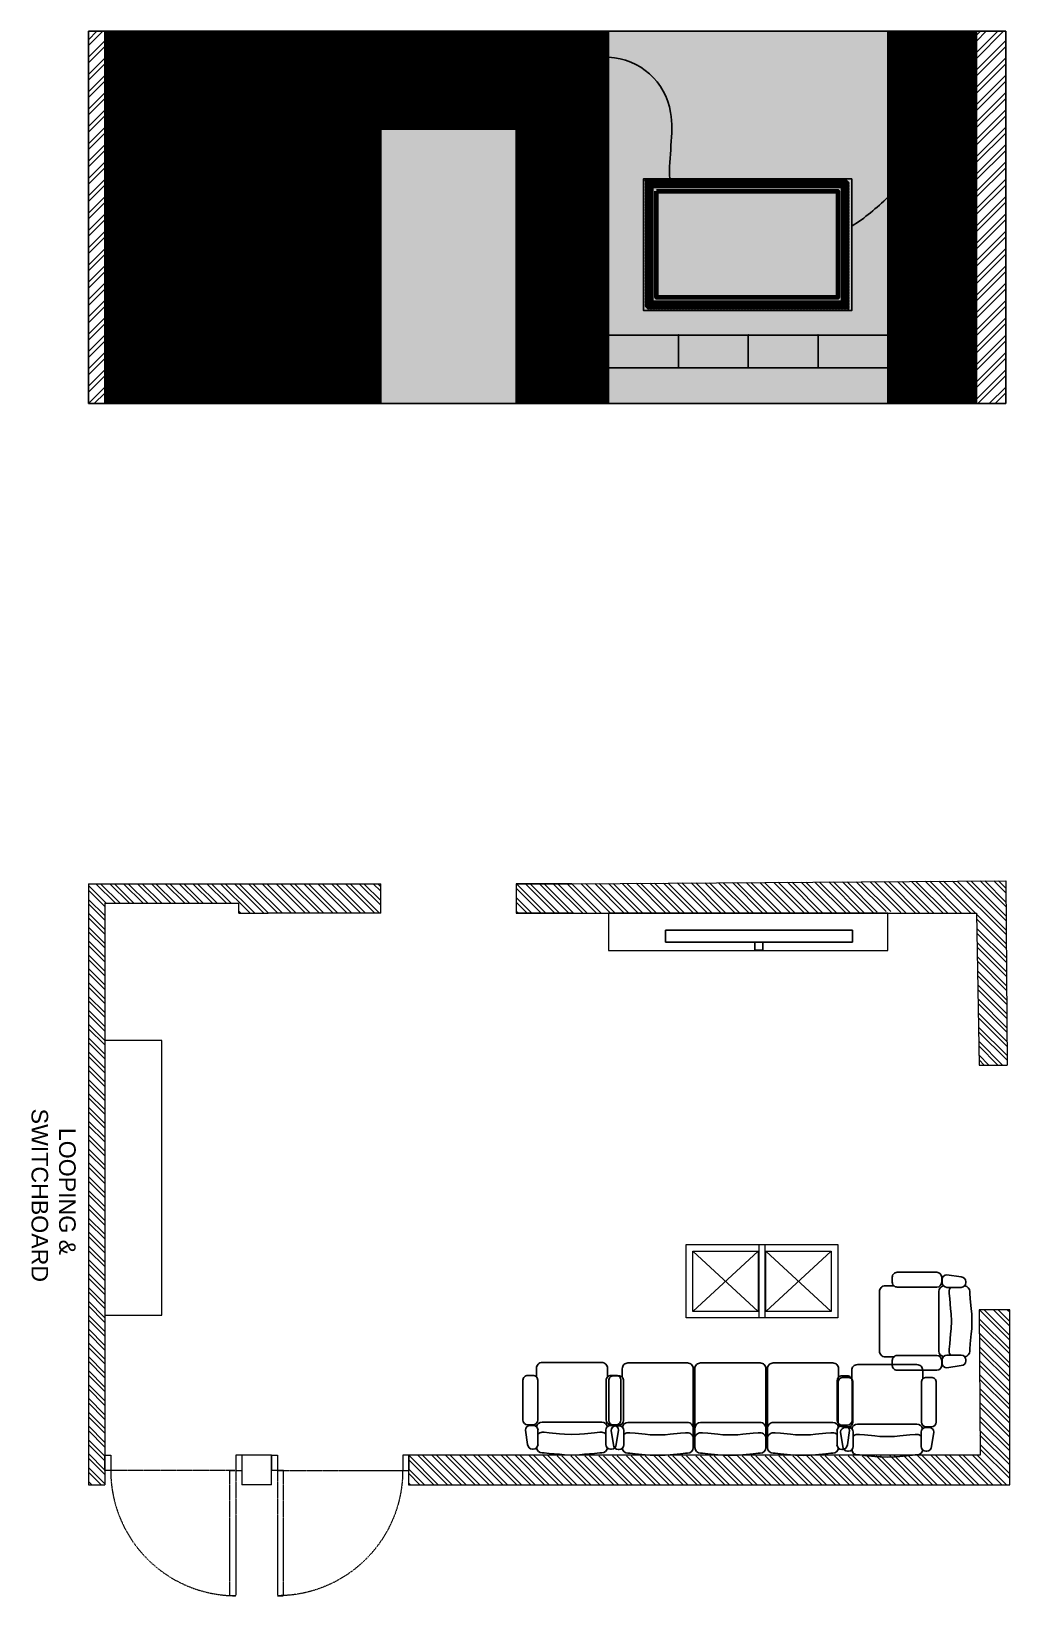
# Model space of a CAD drawing. Header units: inches. Extents: x 213 to 17763, y -4830 to 1802.
# Drawn here: x 6214.6 to 6514.1, y -2533.3 to -2054.3 of the extents above; entities that cross this region are included whole.
import ezdxf

# ---------------------------------------------------------------- set-up
doc = ezdxf.new("R2010")
doc.units = ezdxf.units.IN
doc.header["$MEASUREMENT"] = 0
for name, pattern in [('AUDIT_D_060311083008-3', [0]), ('DASHED2', [0.375, 0.25, -0.125]), ('HIDDEN', [0.375, 0.25, -0.125])]:
    doc.linetypes.add(name, pattern=pattern)
for name, color, linetype in [('.', 30, 'Continuous'), ('A-DOOR', 251, 'AUDIT_D_060311083008-3'), ('A-Door-Frame', 1, 'Continuous'), ('A-Door-Swing', 8, 'HIDDEN'), ('furn', 28, 'Continuous'), ('hatch', 4, 'Continuous'), ('IEL-HATCH-002', 7, 'Continuous'), ('PDF3_Text', 1, 'Continuous')]:
    doc.layers.add(name, color=color, linetype=linetype)
doc.layers.add('ROD', color=7, linetype='Continuous', lineweight=9)
doc.layers.add('wall', color=3, linetype='Continuous', lineweight=70)
doc.styles.add('PDF Arial', font='arial.ttf')

# ---------------------------------------------------------------- blocks, each defined once
blk = doc.blocks.new('EYETY')
at = {"layer": 'furn', "color": 254}
for p, q in [((50109.08, -31682.21), (50107.53, -31682.21)), ((50110.18, -31682.67), (50110.18, -31680.03)), ((50111.93, -31678.27), (50130.16, -31678.27)), ((50131.92, -31680.03), (50131.92, -31704.17)), ((50132.41, -31704.17), (50132.41, -31680.03)), ((50134.17, -31678.27), (50152.4, -31678.27)), ((50154.16, -31680.03), (50154.16, -31682.67)), ((50154.16, -31682.67), (50154.16, -31704.17)), ((50154.65, -31680.03), (50154.65, -31704.17)), ((50174.64, -31678.27), (50156.41, -31678.27)), ((50176.4, -31682.67), (50176.4, -31680.03)), ((50177.49, -31682.21), (50179.04, -31682.21)), ((50106.05, -31683.7), (50106.05, -31695.86)), ((50110.56, -31695.86), (50110.56, -31683.7)), ((50176.01, -31695.86), (50176.01, -31683.7)), ((50180.53, -31683.7), (50180.53, -31695.86)), ((50107.53, -31697.34), (50109.08, -31697.34)), ((50111.93, -31696.51), (50130.16, -31696.51)), ((50143.29, -31696.51), (50134.17, -31696.51)), ((50152.4, -31696.51), (50143.29, -31696.51)), ((50174.64, -31696.51), (50156.41, -31696.51)), ((50179.04, -31697.34), (50177.49, -31697.34)), ((50106.79, -31698.96), (50107.48, -31703.33)), ((50109.21, -31697.52), (50108.23, -31697.52)), ((50110.65, -31703.33), (50110.65, -31698.96)), ((50111.93, -31699.63), (50112.53, -31699.63)), ((50112.53, -31699.63), (50114.11, -31699.79)), ((50114.11, -31699.79), (50117.22, -31700.07)), ((50117.22, -31700.07), (50118.78, -31700.24)), ((50118.78, -31700.24), (50121.05, -31700.3)), ((50121.05, -31700.3), (50123.32, -31700.24)), ((50123.32, -31700.24), (50124.88, -31700.07)), ((50124.88, -31700.07), (50127.98, -31699.79)), ((50127.98, -31699.79), (50129.57, -31699.63)), ((50129.57, -31699.63), (50130.16, -31699.63)), ((50134.77, -31699.63), (50134.17, -31699.63)), ((50136.35, -31699.79), (50134.77, -31699.63)), ((50139.46, -31700.07), (50136.35, -31699.79)), ((50141.02, -31700.24), (50139.46, -31700.07)), ((50143.29, -31700.3), (50141.02, -31700.24)), ((50145.56, -31700.24), (50143.29, -31700.3)), ((50147.12, -31700.07), (50145.56, -31700.24)), ((50150.22, -31699.79), (50147.12, -31700.07)), ((50151.81, -31699.63), (50150.22, -31699.79)), ((50152.4, -31699.63), (50151.81, -31699.63)), ((50157.01, -31699.63), (50156.41, -31699.63)), ((50158.59, -31699.79), (50157.01, -31699.63)), ((50161.7, -31700.07), (50158.59, -31699.79)), ((50163.25, -31700.24), (50161.7, -31700.07)), ((50165.53, -31700.3), (50163.25, -31700.24)), ((50167.8, -31700.24), (50165.53, -31700.3)), ((50169.36, -31700.07), (50167.8, -31700.24)), ((50172.46, -31699.79), (50169.36, -31700.07)), ((50174.04, -31699.63), (50172.46, -31699.79)), ((50174.64, -31699.63), (50174.04, -31699.63)), ((50175.92, -31703.33), (50175.92, -31698.96)), ((50177.36, -31697.52), (50178.34, -31697.52)), ((50179.78, -31698.96), (50179.1, -31703.33)), ((50108.95, -31704.77), (50109.21, -31704.77)), ((50112.53, -31705.93), (50111.93, -31705.93)), ((50114.11, -31706.09), (50112.53, -31705.93)), ((50117.22, -31706.37), (50114.11, -31706.09)), ((50118.78, -31706.54), (50117.22, -31706.37)), ((50121.05, -31706.6), (50118.78, -31706.54)), ((50123.32, -31706.54), (50121.05, -31706.6)), ((50124.88, -31706.37), (50123.32, -31706.54)), ((50127.98, -31706.09), (50124.88, -31706.37)), ((50129.57, -31705.93), (50127.98, -31706.09)), ((50130.16, -31705.93), (50129.57, -31705.93)), ((50134.77, -31705.93), (50134.17, -31705.93)), ((50136.35, -31706.09), (50134.77, -31705.93)), ((50139.46, -31706.37), (50136.35, -31706.09)), ((50141.02, -31706.54), (50139.46, -31706.37)), ((50143.29, -31706.6), (50141.02, -31706.54)), ((50145.56, -31706.54), (50143.29, -31706.6)), ((50147.12, -31706.37), (50145.56, -31706.54)), ((50150.22, -31706.09), (50147.12, -31706.37)), ((50151.81, -31705.93), (50150.22, -31706.09)), ((50152.4, -31705.93), (50151.81, -31705.93)), ((50156.41, -31705.93), (50157.01, -31705.93)), ((50157.01, -31705.93), (50158.59, -31706.09)), ((50158.59, -31706.09), (50161.7, -31706.37)), ((50161.7, -31706.37), (50163.25, -31706.54)), ((50163.25, -31706.54), (50165.53, -31706.6)), ((50165.53, -31706.6), (50167.8, -31706.54)), ((50167.8, -31706.54), (50169.36, -31706.37)), ((50169.36, -31706.37), (50172.46, -31706.09)), ((50172.46, -31706.09), (50174.04, -31705.93)), ((50174.04, -31705.93), (50174.64, -31705.93)), ((50177.63, -31704.77), (50177.36, -31704.77))]:
    blk.add_line(p, q, dxfattribs=at)
at = {"layer": 'furn', "color": 254, "extrusion": (0, 0, -1)}
for centre, major_axis, start_param, end_param in [((50107.53, -31683.7), (1.05, -1.05), 2.356194, 3.926991), ((50109.08, -31683.7), (-1.05, -1.05), 2.356194, 3.926991), ((50111.93, -31680.03), (1.24, -1.24), 2.356194, 3.926991), ((50130.16, -31680.03), (-1.24, -1.24), 2.356194, 3.926991), ((50134.17, -31680.03), (1.24, -1.24), 2.356194, 3.926991), ((50152.4, -31680.03), (-1.24, -1.24), 2.356194, 3.926991), ((50156.41, -31680.03), (1.24, -1.24), 2.356194, 3.926991), ((50174.64, -31680.03), (-1.24, -1.24), 2.356194, 3.926991), ((50177.49, -31683.7), (1.05, -1.05), 2.356194, 3.926991), ((50179.04, -31683.7), (-1.05, -1.05), 2.356194, 3.926991), ((50107.53, -31695.86), (-1.05, -1.05), -0.785398, 0.785398), ((50109.08, -31695.86), (-1.05, -1.05), 3.926991, 5.497787), ((50111.93, -31698.27), (1.24, -1.24), 2.553225, 3.926991), ((50130.16, -31698.27), (-1.24, -1.24), 2.356194, 3.926991), ((50134.17, -31698.27), (1.24, -1.24), 2.356194, 3.926991), ((50152.4, -31698.27), (1.24, -1.24), 3.926991, 5.497787), ((50156.41, -31698.27), (1.24, -1.24), 2.356194, 3.926991), ((50174.64, -31698.27), (-1.24, -1.24), 2.356194, 3.72996), ((50177.49, -31695.86), (-1.05, -1.05), -0.785398, 0.785398), ((50179.04, -31695.86), (-1.05, -1.05), 3.926991, 5.497787), ((50108.23, -31698.96), (-1.02, -1.02), 0.785398, 2.356194), ((50109.21, -31698.96), (1.02, -1.02), 3.926991, 5.497787), ((50111.93, -31701.39), (-1.24, -1.24), 1.538441, 2.356194), ((50130.16, -31701.39), (-1.24, -1.24), 2.356194, 3.926991), ((50134.17, -31701.39), (1.24, -1.24), 2.356194, 3.926991), ((50152.4, -31701.39), (-1.24, -1.24), 2.356194, 3.926991), ((50156.41, -31701.39), (1.24, -1.24), 2.356194, 3.926991), ((50174.64, -31701.39), (-1.24, -1.24), 2.356194, 3.173948), ((50177.36, -31698.96), (-1.02, -1.02), 0.785398, 2.356194), ((50178.34, -31698.96), (1.02, -1.02), 3.926991, 5.497787), ((50108.94, -31703.3), (-1.04, -1.04), -0.788362, 0.767792), ((50109.21, -31703.33), (-1.02, -1.02), 3.926991, 5.497787), ((50111.93, -31704.17), (1.24, -1.24), 0.785398, 2.233985), ((50130.16, -31704.17), (1.24, -1.24), 5.497787, 7.068583), ((50134.17, -31704.17), (-1.24, -1.24), -0.785398, 0.785398), ((50152.4, -31704.17), (-1.24, -1.24), 3.927012, 5.497787), ((50156.41, -31704.17), (-1.24, -1.24), -0.785398, 0.785398), ((50174.64, -31704.17), (-1.24, -1.24), 4.0492, 5.497787), ((50177.36, -31703.33), (1.02, -1.02), 0.785398, 2.356194), ((50177.63, -31703.3), (1.04, -1.04), 5.515393, 7.071548)]:
    blk.add_ellipse(centre, major_axis=major_axis, ratio=1, start_param=start_param, end_param=end_param, dxfattribs=at)
blk = doc.blocks.new('EFSR')
at = {"layer": 'furn', "color": 254}
for p, q in [((11463.7, -9288.17), (11463.7, -9285.53)), ((11465.46, -9283.77), (11483.69, -9283.77)), ((11485.45, -9288.17), (11485.45, -9285.53)), ((11485.45, -9285.53), (11485.45, -9288.2)), ((11459.57, -9289.2), (11459.57, -9301.36)), ((11462.61, -9287.71), (11461.06, -9287.71)), ((11464.09, -9301.36), (11464.09, -9289.2)), ((11485.06, -9301.36), (11485.06, -9289.2)), ((11486.54, -9287.71), (11488.09, -9287.71)), ((11489.57, -9289.2), (11489.57, -9301.36)), ((11460.32, -9304.46), (11461, -9308.83)), ((11461.06, -9302.84), (11462.61, -9302.84)), ((11462.74, -9303.02), (11461.76, -9303.02)), ((11464.18, -9308.83), (11464.18, -9304.46)), ((11465.46, -9302.01), (11483.69, -9302.01)), ((11465.46, -9305.13), (11466.05, -9305.13)), ((11466.05, -9305.13), (11467.64, -9305.29)), ((11467.64, -9305.29), (11470.74, -9305.57)), ((11470.74, -9305.57), (11472.3, -9305.74)), ((11472.3, -9305.74), (11474.57, -9305.8)), ((11474.57, -9305.8), (11476.84, -9305.74)), ((11476.84, -9305.74), (11478.4, -9305.57)), ((11478.4, -9305.57), (11481.51, -9305.29)), ((11481.51, -9305.29), (11483.09, -9305.13)), ((11483.69, -9305.13), (11483.09, -9305.13)), ((11483.09, -9305.13), (11483.69, -9305.13)), ((11484.97, -9308.83), (11484.97, -9304.46)), ((11486.41, -9303.02), (11487.39, -9303.02)), ((11488.09, -9302.84), (11486.54, -9302.84)), ((11488.83, -9304.46), (11488.15, -9308.83)), ((11462.47, -9310.27), (11462.74, -9310.27)), ((11486.68, -9310.27), (11486.41, -9310.27)), ((11466.05, -9311.43), (11465.46, -9311.43)), ((11467.64, -9311.59), (11466.05, -9311.43)), ((11470.74, -9311.87), (11467.64, -9311.59)), ((11472.3, -9312.04), (11470.74, -9311.87)), ((11474.57, -9312.1), (11472.3, -9312.04)), ((11476.84, -9312.04), (11474.57, -9312.1)), ((11478.4, -9311.87), (11476.84, -9312.04)), ((11481.51, -9311.59), (11478.4, -9311.87)), ((11483.09, -9311.43), (11481.51, -9311.59)), ((11483.09, -9311.43), (11483.69, -9311.43)), ((11483.69, -9311.43), (11483.09, -9311.43))]:
    blk.add_line(p, q, dxfattribs=at)
at = {"layer": 'furn', "color": 254, "extrusion": (0, 0, -1)}
for centre, major_axis, start_param, end_param in [((11465.46, -9285.53), (1.24, -1.24), 2.356194, 3.926991), ((11483.69, -9285.53), (-1.24, -1.24), 2.356194, 3.926991), ((11483.69, -9285.53), (-1.24, -1.24), 2.356194, 3.926991), ((11461.06, -9289.2), (1.05, -1.05), 2.356194, 3.926991), ((11462.61, -9289.2), (-1.05, -1.05), 2.356194, 3.926991), ((11486.54, -9289.2), (1.05, -1.05), 2.356194, 3.926991), ((11488.09, -9289.2), (-1.05, -1.05), 2.356194, 3.926991), ((11461.06, -9301.36), (-1.05, -1.05), -0.785398, 0.785398), ((11461.76, -9304.46), (-1.02, -1.02), 0.785398, 2.356194), ((11462.61, -9301.36), (-1.05, -1.05), 3.926991, 5.497787), ((11462.74, -9304.46), (1.02, -1.02), 3.926991, 5.497787), ((11465.46, -9303.77), (1.24, -1.24), 2.553225, 3.926991), ((11465.46, -9306.89), (-1.24, -1.24), 1.538441, 2.356194), ((11483.69, -9303.77), (-1.24, -1.24), 2.356194, 3.72996), ((11483.69, -9303.77), (-1.24, -1.24), 2.356194, 3.72996), ((11483.69, -9306.89), (-1.24, -1.24), 2.356194, 3.173948), ((11483.69, -9306.89), (-1.24, -1.24), 2.356194, 3.173948), ((11486.41, -9304.46), (-1.02, -1.02), 0.785398, 2.356194), ((11486.54, -9301.36), (-1.05, -1.05), -0.785398, 0.785398), ((11487.39, -9304.46), (1.02, -1.02), 3.926991, 5.497787), ((11488.09, -9301.36), (-1.05, -1.05), 3.926991, 5.497787), ((11462.47, -9308.8), (-1.04, -1.04), -0.788362, 0.767792), ((11462.74, -9308.83), (-1.02, -1.02), 3.926991, 5.497787), ((11465.46, -9309.67), (1.24, -1.24), 0.785398, 2.233985), ((11483.69, -9309.67), (-1.24, -1.24), 4.0492, 5.497787), ((11483.69, -9309.67), (1.24, -1.24), 5.619996, 7.068583), ((11486.41, -9308.83), (1.02, -1.02), 0.785398, 2.356194), ((11486.68, -9308.8), (1.04, -1.04), 5.515393, 7.071548)]:
    blk.add_ellipse(centre, major_axis=major_axis, ratio=1, start_param=start_param, end_param=end_param, dxfattribs=at)
blk = doc.blocks.new('etruyteu')
at = {"layer": 'furn', "color": 254}
for p, q in [((46569.76, -93185.41), (46569.76, -93137.7)), ((46569.76, -93137.7), (46572.79, -93137.7)), ((46572.79, -93137.7), (46572.79, -93185.41)), ((46569.76, -93160.55), (46567.74, -93160.55)), ((46567.74, -93160.55), (46567.74, -93162.57)), ((46569.76, -93162.57), (46567.74, -93162.57)), ((46572.79, -93185.41), (46569.76, -93185.41))]:
    blk.add_line(p, q, dxfattribs=at)
blk = doc.blocks.new('*U34')
at = {"layer": 'A-Door-Frame', "lineweight": 5}
for p, q in [((0, -100), (0, 0)), ((900, -100), (900, 0))]:
    blk.add_line(p, q, dxfattribs=at)
for points in [[(0, -100), (40, -100), (40, 0), (0, 0)], [(900, -100), (860, -100), (860, 0), (900, 0)]]:
    blk.add_lwpolyline(points, dxfattribs=at)
at = {"layer": 'A-Door-Swing', "linetype": 'DASHED2', "lineweight": 5}
blk.add_line((47, 0), (867, 0), dxfattribs=at)
blk.add_lwpolyline([(40, 0), (40, 820), (80, 820), (80, 0)], close=True, dxfattribs=at)
blk.add_arc((40, 0), 820, 360, 90, dxfattribs=at)
blk = doc.blocks.new('gjj')
at = {"layer": 'wall', "ltscale": 0.1}
h = blk.add_hatch(dxfattribs=at)
h.set_pattern_fill('ANSI31', scale=0.736604)
h.set_pattern_definition([(45, (-20692.96799, 13986.68918), (-0.06510723097, 0.06510723097), [])])
h.paths.add_polyline_path([(7504.88, 2140.44), (7461.28, 2140.44), (7461.28, 2112.98), (7504.88, 2112.98)])
h.paths.add_polyline_path([(7503.78, 2139.34), (7503.78, 2114.09), (7462.39, 2114.09), (7462.39, 2139.34)], flags=16)
at = {"color": 7}
blk.add_lwpolyline([(7505.68, 2140.89), (7460.68, 2140.89), (7460.68, 2112.39), (7505.68, 2112.39)], close=True, dxfattribs=at)
at = {"layer": 'wall', "color": 7, "ltscale": 0.1}
for points in [[(7462.39, 2139.34), (7503.78, 2139.34), (7503.78, 2114.09), (7462.39, 2114.09)], [(7463.49, 2138.23), (7502.67, 2138.23), (7502.67, 2115.19), (7463.49, 2115.19)]]:
    blk.add_lwpolyline(points, close=True, dxfattribs=at)
blk = doc.blocks.new('rrwtr')
at = {"xscale": 0.5603806063608664, "yscale": 0.5603806063608664, "zscale": 0.5603806063608664}
blk.add_blockref('gjj', (2821.22, 274.93), dxfattribs=at)

msp = doc.modelspace()

# ---------------------------------------------------------------- hatches: boundary and pattern name
at = {"layer": '.', "lineweight": 5}
h = msp.add_hatch(dxfattribs=at)
h.set_pattern_fill('ANSI32', color=1, scale=8, angle=270)
h.set_pattern_definition([(315, (6489.105, 4660.8315), (2.1213203, 2.1213203), []), (315, (6489.105, 4659.4173), (2.1213203, 2.1213203), [])])
h.paths.add_polyline_path([(6514.1, -2499.32), (6514.1, -2445.8), (6504.76, -2445.8), (6505.05, -2490.32), (6476.82, -2490.32), (6476.82, -2490.47), (6391.32, -2490.47), (6330.16, -2490.32), (6330.16, -2494.99), (6330.1, -2499.32)])
h.paths.add_polyline_path([(6470.17, -2324.32), (6472.77, -2324.08), (6474.33, -2323.91), (6476.6, -2323.85), (6478.88, -2323.91), (6480.43, -2324.08), (6483.04, -2324.32), (6503.96, -2324.32), (6504.76, -2370.83), (6513.3, -2370.83), (6512.92, -2314.42), (6380.1, -2315.32), (6363.06, -2315.32), (6363.06, -2324.32)])
h.paths.add_polyline_path([(6278.1, -2321.32), (6278.1, -2324.32), (6287.1, -2324.32), (6321.56, -2324.32), (6321.56, -2315.32), (6232.1, -2315.32), (6232.1, -2405.32), (6232.1, -2410.32), (6232.1, -2499.32), (6237.1, -2499.32), (6237.1, -2494.99), (6237.05, -2494.99), (6237.05, -2490.32), (6237.1, -2321.32)])
h.paths.add_polyline_path([(6237.1, -2393.19), (6237.1, -2427.44), (6237.1, -2427.41), (6237.1, -2393.15)], flags=17)
at = {"layer": 'IEL-HATCH-002', "true_color": 0xf7abae, "transparency": 33554687}
h = msp.add_hatch(dxfattribs=at)
h.set_pattern_fill('ANSI32', color=241, scale=10)
h.paths.add_polyline_path([(6237.1, -2054.35), (6232.1, -2054.35), (6232.1, -2168.35), (6237.1, -2168.35)])
at = {"layer": 'IEL-HATCH-002', "true_color": 0xf0e9e5, "transparency": 33554687}
h = msp.add_hatch(dxfattribs=at)
h.set_pattern_fill('ANSI31', color=254)
h.paths.add_polyline_path([(6391.32, -2054.35), (6237.1, -2054.35), (6237.1, -2168.35), (6321.56, -2168.35), (6321.56, -2084.35), (6363.06, -2084.35), (6363.06, -2168.35), (6391.32, -2168.35)])
h.paths.add_polyline_path([(6503.96, -2054.35), (6476.82, -2054.35), (6476.82, -2168.35), (6503.96, -2168.35)])
at = {"layer": 'IEL-HATCH-002', "true_color": 0xc9ad92, "transparency": 33554687}
h = msp.add_hatch(color=253, dxfattribs=at)
h.dxf.hatch_style = 1
edge = h.paths.add_edge_path()
edge.add_line((6476.82, -2054.35), (6391.32, -2054.35))
edge.add_line((6391.32, -2054.35), (6391.32, -2062.29))
edge.add_spline(control_points=[(6391.32, -2062.29), (6401.03, -2062.71), (6413.94, -2074.64), (6409.64, -2093.03), (6410.02, -2099.5)], knot_values=[1.965681, 1.965681, 1.965681, 1.965681, 31.302528, 51.16558, 51.16558, 51.16558, 51.16558], degree=3, periodic=0)
edge.add_line((6410.02, -2099.5), (6465.75, -2099.5))
edge.add_line((6465.75, -2099.5), (6465.75, -2114.01))
edge.add_spline(control_points=[(6465.75, -2114.01), (6469.76, -2111.52), (6473.39, -2108.46), (6476.82, -2105.11)], knot_values=[114.928011, 114.928011, 114.928011, 114.928011, 129.081498, 129.081498, 129.081498, 129.081498], degree=3, periodic=0)
edge.add_line((6476.82, -2105.11), (6476.82, -2054.35))
h.paths.add_polyline_path([(6412.69, -2147.34), (6391.32, -2147.34), (6391.32, -2157.34), (6412.69, -2157.34)])
h.paths.add_polyline_path([(6434.07, -2147.34), (6412.69, -2147.34), (6412.69, -2157.34), (6434.07, -2157.34)])
h.paths.add_polyline_path([(6476.82, -2147.34), (6455.44, -2147.34), (6455.44, -2157.34), (6476.82, -2157.34)])
at = {"layer": 'IEL-HATCH-002', "true_color": 0xf7abae, "transparency": 33554687}
h = msp.add_hatch(dxfattribs=at)
h.set_pattern_fill('ANSI32', color=241, scale=10)
h.paths.add_polyline_path([(6512.92, -2054.35), (6503.96, -2054.35), (6503.96, -2168.35), (6512.92, -2168.35)])
at = {"layer": 'IEL-HATCH-002', "true_color": 0xe6d9cc, "transparency": 33554687}
h = msp.add_hatch(color=254, dxfattribs=at)
h.dxf.hatch_style = 1
edge = h.paths.add_edge_path()
edge.add_spline(control_points=[(6410.02, -2099.5), (6409.64, -2093.03), (6413.94, -2074.64), (6401.03, -2062.71), (6391.32, -2062.29)], knot_values=[1.965681, 1.965681, 1.965681, 1.965681, 21.828733, 51.16558, 51.16558, 51.16558, 51.16558], degree=3, periodic=0)
edge.add_line((6391.32, -2062.29), (6391.32, -2147.34))
edge.add_line((6391.32, -2147.34), (6476.82, -2147.34))
edge.add_line((6476.82, -2147.34), (6476.82, -2105.11))
edge.add_spline(control_points=[(6476.82, -2105.11), (6473.39, -2108.46), (6469.76, -2111.52), (6465.75, -2114.01)], knot_values=[114.928011, 114.928011, 114.928011, 114.928011, 129.081498, 129.081498, 129.081498, 129.081498], degree=3, periodic=0)
edge.add_line((6465.75, -2114.01), (6465.75, -2139.85))
edge.add_line((6465.75, -2139.85), (6402.04, -2139.85))
edge.add_line((6402.04, -2139.85), (6402.04, -2099.5))
edge.add_line((6402.04, -2099.5), (6410.02, -2099.5))
h.paths.add_polyline_path([(6476.82, -2157.34), (6391.32, -2157.34), (6391.32, -2168.35), (6476.82, -2168.35)])
at = {"layer": 'IEL-HATCH-002', "true_color": 0xad8771, "transparency": 33554687}
h = msp.add_hatch(color=23, dxfattribs=at)
h.dxf.hatch_style = 1
h.paths.add_polyline_path([(6363.06, -2084.35), (6321.56, -2084.35), (6321.56, -2168.35), (6363.06, -2168.35)])
at = {"layer": 'IEL-HATCH-002', "true_color": 0x636466, "transparency": 33554687}
h = msp.add_hatch(color=251, dxfattribs=at)
h.dxf.hatch_style = 1
h.paths.add_polyline_path([(6463.06, -2101.69), (6404.46, -2101.69), (6404.46, -2137.44), (6463.06, -2137.44)], flags=0)
h.paths.add_polyline_path([(6461.49, -2103.26), (6461.49, -2135.88), (6406.03, -2135.88), (6406.03, -2103.26)], flags=0)
h.paths.add_polyline_path([(6465.75, -2099.5), (6402.04, -2099.5), (6402.04, -2139.85), (6465.75, -2139.85)])
h.paths.add_polyline_path([(6463.06, -2101.69), (6463.06, -2137.44), (6404.46, -2137.44), (6404.46, -2101.69)], flags=16)
h = msp.add_hatch(color=251, dxfattribs=at)
h.dxf.hatch_style = 1
h.paths.add_polyline_path([(6463.06, -2101.69), (6404.46, -2101.69), (6404.46, -2137.44), (6463.06, -2137.44)])
h.paths.add_polyline_path([(6461.49, -2103.26), (6461.49, -2135.88), (6406.03, -2135.88), (6406.03, -2103.26)], flags=16)
at = {"layer": 'IEL-HATCH-002', "true_color": 0x939598, "transparency": 33554687}
h = msp.add_hatch(color=252, dxfattribs=at)
h.dxf.hatch_style = 1
h.paths.add_polyline_path([(6461.49, -2103.26), (6406.03, -2103.26), (6406.03, -2135.88), (6461.49, -2135.88)])
h = msp.add_hatch(color=252, dxfattribs=at)
h.dxf.hatch_style = 1
h.paths.add_polyline_path([(6455.44, -2147.34), (6434.07, -2147.34), (6434.07, -2157.34), (6455.44, -2157.34)])

# ---------------------------------------------------------------- linework, layer by layer
for p, q in [((6512.92, -2054.35), (6232.1, -2054.35)), ((6232.1, -2168.35), (6232.1, -2054.35)), ((6237.1, -2168.35), (6237.1, -2054.35)), ((6391.32, -2054.35), (6391.32, -2168.35)), ((6476.82, -2054.35), (6476.82, -2168.35)), ((6503.96, -2168.35), (6503.96, -2054.35)), ((6512.92, -2168.35), (6512.92, -2054.35)), ((6321.56, -2168.35), (6321.56, -2084.35)), ((6363.06, -2084.35), (6321.56, -2084.35)), ((6363.06, -2168.35), (6363.06, -2084.35)), ((6476.82, -2147.34), (6391.32, -2147.34)), ((6412.69, -2147.34), (6412.69, -2157.34)), ((6434.07, -2147.34), (6434.07, -2157.34)), ((6455.44, -2147.34), (6455.44, -2157.34)), ((6476.82, -2157.34), (6391.32, -2157.34)), ((6512.92, -2168.35), (6232.1, -2168.35))]:
    msp.add_line(p, q)
at = {"color": 254, "lineweight": 5}
for p, q in [((6437.1, -2427.8), (6417.1, -2446.28)), ((6437.1, -2446.28), (6417.1, -2427.8)), ((6459.45, -2427.8), (6439.45, -2446.28)), ((6459.45, -2446.28), (6439.45, -2427.8))]:
    msp.add_line(p, q, dxfattribs=at)
at = {"lineweight": 5}
for p in [(6279.1, -2490.32), (6288.1, -2499.32)]:
    msp.add_line(p, (6279.1, -2499.32), dxfattribs=at)
msp.add_lwpolyline([(6434.07, -2147.34), (6455.44, -2147.34), (6455.44, -2157.34), (6434.07, -2157.34)], close=True)
at = {"color": 254, "lineweight": 5}
for points in [[(6439.1, -2425.8), (6439.1, -2448.28), (6415.1, -2448.28), (6415.1, -2425.8)], [(6437.1, -2427.8), (6437.1, -2446.28), (6417.1, -2446.28), (6417.1, -2427.8)], [(6461.45, -2425.8), (6461.45, -2448.28), (6437.45, -2448.28), (6437.45, -2425.8)], [(6459.45, -2427.8), (6459.45, -2446.28), (6439.45, -2446.28), (6439.45, -2427.8)]]:
    msp.add_lwpolyline(points, close=True, dxfattribs=at)
msp.add_open_spline([(6391.32, -2062.29), (6401.03, -2062.71), (6413.94, -2074.64), (6409.64, -2093.03), (6410.02, -2099.5)], degree=3, knots=[1.965681, 1.965681, 1.965681, 1.965681, 31.302528, 51.16558, 51.16558, 51.16558, 51.16558])
msp.add_open_spline([(6465.75, -2114.01), (6469.76, -2111.52), (6473.39, -2108.46), (6476.82, -2105.11)], degree=3)
for p in [(6412.69, -2147.34), (6434.07, -2147.34), (6455.44, -2147.34)]:
    msp.add_point(p)
at = {"layer": 'ROD', "lineweight": 5}
for p, q in [((6232.1, -2315.32), (6232.1, -2405.32)), ((6380.1, -2315.32), (6363.06, -2315.32)), ((6380.1, -2315.32), (6512.92, -2314.42)), ((6512.92, -2314.42), (6513.3, -2370.83)), ((6237.1, -2321.32), (6278.1, -2321.32)), ((6237.1, -2321.32), (6237.1, -2499.32)), ((6278.1, -2324.32), (6278.1, -2321.32)), ((6278.1, -2324.32), (6287.1, -2324.32)), ((6363.06, -2324.32), (6503.96, -2324.32)), ((6380.1, -2324.32), (6389.1, -2324.32)), ((6503.96, -2324.32), (6504.76, -2370.83)), ((6232.1, -2410.32), (6232.1, -2499.32)), ((6504.76, -2445.8), (6505.05, -2490.32)), ((6514.1, -2499.32), (6514.1, -2445.8)), ((6237.1, -2490.32), (6237.1, -2499.32)), ((6288.1, -2490.32), (6279.1, -2490.32)), ((6288.1, -2499.32), (6288.1, -2490.32)), ((6505.05, -2490.32), (6330.1, -2490.32)), ((6330.1, -2490.32), (6330.1, -2499.32)), ((6232.1, -2499.32), (6237.1, -2499.32)), ((6330.1, -2499.32), (6514.1, -2499.32))]:
    msp.add_line(p, q, dxfattribs=at)
for points in [[(6232.1, -2315.32), (6321.56, -2315.32)], [(6321.56, -2324.32), (6321.56, -2315.32)], [(6363.06, -2315.32), (6380.1, -2315.32)], [(6363.06, -2315.32), (6363.06, -2324.32)], [(6321.56, -2324.32), (6287.1, -2324.32)], [(6380.1, -2324.32), (6363.06, -2324.32)], [(6504.76, -2370.83), (6513.3, -2370.83)], [(6232.1, -2405.32), (6232.1, -2410.32)], [(6514.1, -2445.8), (6504.76, -2445.8)], [(6232.1, -2490.32), (6232.1, -2499.32)]]:
    msp.add_lwpolyline(points, dxfattribs=at)
at = {"layer": 'ROD', "color": 254, "lineweight": 5}
for points in [[(6391.32, -2335.78), (6476.82, -2335.78), (6476.82, -2324.32), (6391.32, -2324.32)], [(6237.1, -2363.32), (6237.1, -2447.45), (6254.56, -2447.45), (6254.56, -2363.32)]]:
    msp.add_lwpolyline(points, close=True, dxfattribs=at)

# ---------------------------------------------------------------- block references
at = {"xscale": 2.526369735981252, "yscale": 2.526369735981252, "zscale": 2.526369735981252}
msp.add_blockref('rrwtr', (-11287.7, -5825), dxfattribs=at)
at = {"color": 254, "lineweight": 5, "xscale": -1}
msp.add_blockref('EYETY', (56571.89, 29216.23), dxfattribs=at)
at = {"layer": 'A-DOOR', "lineweight": 5, "yscale": 0.04672722581929388, "zscale": 0.04672722581929388, "rotation": 180}
for p, xscale in [((6279.1, -2494.99), 0.04672722581929388), ((6288.1, -2494.99), -0.04672722581929388)]:
    msp.add_blockref('*U34', p, dxfattribs=dict(at, xscale=xscale))
at = {"layer": 'hatch', "color": 254, "lineweight": 5, "rotation": 89.99999999999999}
msp.add_blockref('EFSR', (-2809.56, -13923.87), dxfattribs=at)
at = {"layer": 'hatch', "color": 254, "lineweight": 5}
for p in [(-5094.47, 6821.86), (-4997.97, 6821.23)]:
    msp.add_blockref('EFSR', p, dxfattribs=at)
at = {"layer": 'ROD', "color": 254, "lineweight": 5, "xscale": -1.2, "yscale": 1.2, "zscale": 1.2, "rotation": 270}
msp.add_blockref('etruyteu', (118231.19, -58216.92), dxfattribs=at)

# ---------------------------------------------------------------- texts
at = {"layer": 'PDF3_Text', "lineweight": 5, "insert": (6214.6, -2384.17), "char_height": 5.0688, "attachment_point": 7, "rotation": 270, "style": 'PDF Arial'}
msp.add_mtext_dynamic_manual_height_columns('   LOOPING & \\PSWITCHBOARD', width=114.7518, gutter_width=49.21, heights=[0], dxfattribs=at)

doc.saveas('drawing.dxf')
